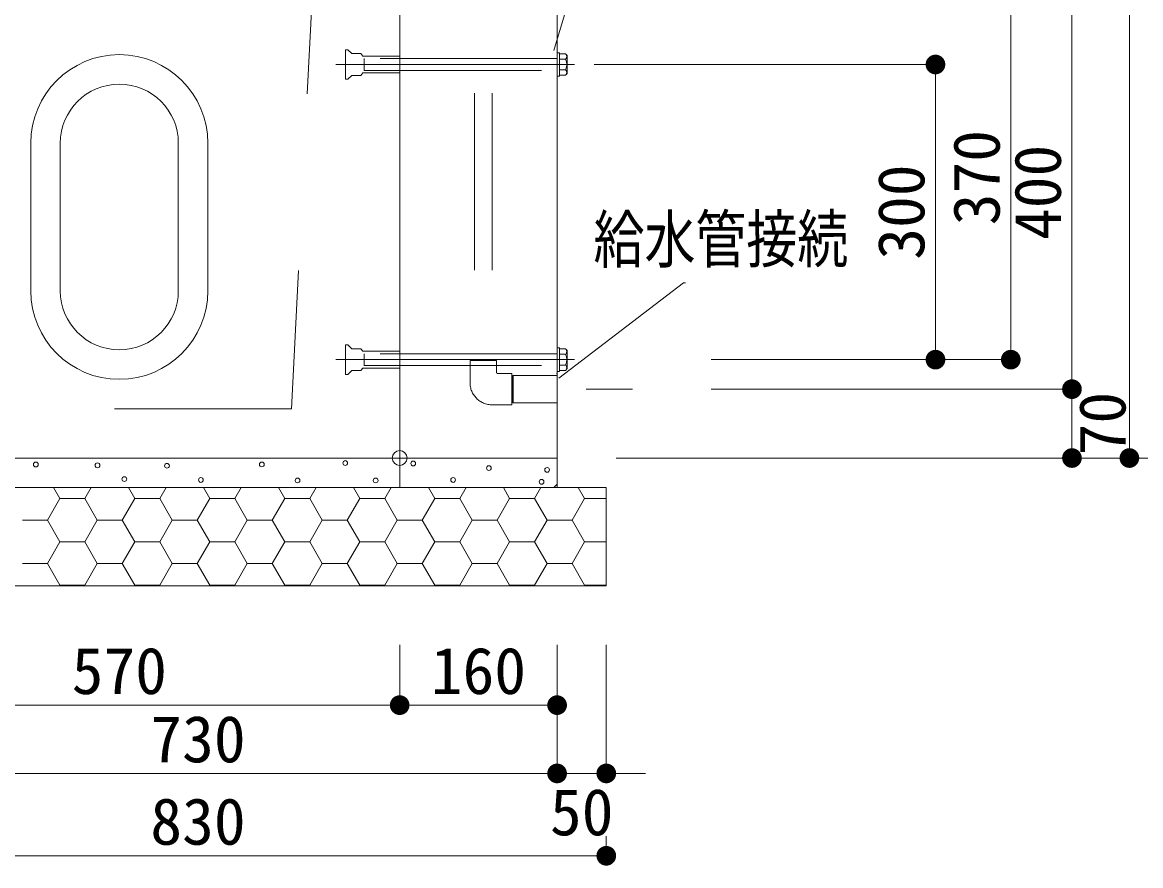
# Model space of a CAD drawing. Units: millimetres at full size, sheet at 1:30; some dimension numbers follow another scale. Extents: x 19346 to 27561, y 3588 to 9188.
# Drawn here: x 22562 to 23699, y 6306 to 7163 of the extents above; entities that cross this region are included whole.
import ezdxf
from ezdxf.enums import TextEntityAlignment as Align

# ---------------------------------------------------------------- set-up
doc = ezdxf.new("R2010")
doc.units = ezdxf.units.MM
doc.header["$LTSCALE"] = 30.0003
doc.header["$PDMODE"] = 32
doc.header["$PDSIZE"] = 15
doc.linetypes.add('CHAIN', pattern=[18.5, 12, -1.5, 3.5, -1.5])
doc.linetypes.add('DASHED_SPACED', pattern=[12, 6, -6])
for name, color, linetype, lineweight in [('ADD_LINE', 7, 'Continuous', 13), ('L-00', 7, 'Continuous', 13), ('L-10', 7, 'Continuous', 13), ('L-DIM2', 1, 'Continuous', 13), ('寸法', 1, 'Continuous', 13), ('本体', 7, 'Continuous', 13)]:
    doc.layers.add(name, color=color, linetype=linetype, lineweight=lineweight)
doc.styles.add('ＭＳ ゴシック', font='')
doc.styles.get('ＭＳ ゴシック').set_extended_font_data('MS Gothic')

# ---------------------------------------------------------------- blocks, each defined once
blk = doc.blocks.new('filled_dot')
at = {"color": 0, "linetype": 'Continuous', "lineweight": -2, "const_width": 1.25}
blk.add_lwpolyline([(-0.625, 0, 1), (0.625, 0, 1)], format="xyb", close=True, dxfattribs=at)

msp = doc.modelspace()

# ---------------------------------------------------------------- linework, layer by layer
at = {"layer": 'ADD_LINE'}
msp.add_line((22945.61, 6719.9), (22945.61, 6689.9), dxfattribs=at)
for centre in [(22575.8, 6713.3), (22638.45, 6712.48), (22709.08, 6712.02), (22805.52, 6713.42), (22890.31, 6714.81), (22959.4, 6714.35), (23036.27, 6709.7), (23095.44, 6707.84), (22665.75, 6698.52), (22743.56, 6697.59), (22841.86, 6697.12), (22921.2, 6697.13), (22999.93, 6697.59), (23089.85, 6695.73)]:
    msp.add_circle(centre, 2.42, dxfattribs=at)
at = {"layer": 'L-00'}
for p, q in [((22600.19, 6678.75), (22593.76, 6689.9)), ((22625.59, 6678.75), (22632.03, 6689.9)), ((22676.39, 6678.75), (22669.96, 6689.9)), ((22701.79, 6678.75), (22708.23, 6689.9)), ((22752.59, 6678.75), (22746.16, 6689.9)), ((22777.99, 6678.75), (22784.43, 6689.9)), ((22828.79, 6678.75), (22822.36, 6689.9)), ((22854.19, 6678.75), (22860.63, 6689.9)), ((22904.99, 6678.75), (22898.56, 6689.9)), ((22930.39, 6678.75), (22936.83, 6689.9)), ((22981.19, 6678.75), (22974.76, 6689.9)), ((23006.59, 6678.75), (23013.03, 6689.9)), ((23057.39, 6678.75), (23050.96, 6689.9)), ((23082.79, 6678.75), (23089.23, 6689.9)), ((23102.17, 6689.9), (23105.61, 6693.35)), ((23133.59, 6678.75), (23127.16, 6689.9)), ((22587.49, 6656.76), (22600.19, 6678.75)), ((22600.2, 6678.75), (22625.6, 6678.75)), ((22638.29, 6656.75), (22625.59, 6678.75)), ((22663.69, 6656.76), (22676.39, 6678.75)), ((22676.4, 6678.75), (22701.8, 6678.75)), ((22714.49, 6656.75), (22701.79, 6678.75)), ((22739.89, 6656.76), (22752.59, 6678.75)), ((22752.6, 6678.75), (22778, 6678.75)), ((22790.69, 6656.75), (22777.99, 6678.75)), ((22816.09, 6656.76), (22828.79, 6678.75)), ((22828.8, 6678.75), (22854.2, 6678.75)), ((22866.89, 6656.75), (22854.19, 6678.75)), ((22892.29, 6656.76), (22904.99, 6678.75)), ((22905, 6678.75), (22930.4, 6678.75)), ((22943.09, 6656.75), (22930.39, 6678.75)), ((22968.49, 6656.76), (22981.19, 6678.75)), ((22981.2, 6678.75), (23006.6, 6678.75)), ((23019.29, 6656.75), (23006.59, 6678.75)), ((23044.69, 6656.76), (23057.39, 6678.75)), ((23057.4, 6678.75), (23082.8, 6678.75)), ((23095.49, 6656.75), (23082.79, 6678.75)), ((23120.89, 6656.76), (23133.59, 6678.75)), ((23133.6, 6678.75), (23155.61, 6678.75)), ((22562.1, 6656.76), (22587.5, 6656.76)), ((22600.19, 6634.76), (22587.49, 6656.75)), ((22625.59, 6634.76), (22638.29, 6656.76)), ((22638.3, 6656.76), (22663.7, 6656.76)), ((22676.39, 6634.76), (22663.69, 6656.75)), ((22701.79, 6634.76), (22714.49, 6656.76)), ((22714.5, 6656.76), (22739.9, 6656.76)), ((22752.59, 6634.76), (22739.89, 6656.75)), ((22777.99, 6634.76), (22790.69, 6656.76)), ((22790.7, 6656.76), (22816.1, 6656.76)), ((22828.79, 6634.76), (22816.09, 6656.75)), ((22854.19, 6634.76), (22866.89, 6656.76)), ((22866.9, 6656.76), (22892.3, 6656.76)), ((22904.99, 6634.76), (22892.29, 6656.75)), ((22930.39, 6634.76), (22943.09, 6656.76)), ((22943.1, 6656.76), (22968.5, 6656.76)), ((22981.19, 6634.76), (22968.49, 6656.75)), ((23006.59, 6634.76), (23019.29, 6656.76)), ((23019.3, 6656.76), (23044.7, 6656.76)), ((23057.39, 6634.76), (23044.69, 6656.75)), ((23082.79, 6634.76), (23095.49, 6656.76)), ((23095.5, 6656.76), (23120.9, 6656.76)), ((23133.59, 6634.76), (23120.89, 6656.75)), ((22587.49, 6612.76), (22600.19, 6634.76)), ((22600.2, 6634.76), (22625.6, 6634.76)), ((22638.29, 6612.76), (22625.59, 6634.76)), ((22663.69, 6612.76), (22676.39, 6634.76)), ((22676.4, 6634.76), (22701.8, 6634.76)), ((22714.49, 6612.76), (22701.79, 6634.76)), ((22739.89, 6612.76), (22752.59, 6634.76)), ((22752.6, 6634.76), (22778, 6634.76)), ((22790.69, 6612.76), (22777.99, 6634.76)), ((22816.09, 6612.76), (22828.79, 6634.76)), ((22828.8, 6634.76), (22854.2, 6634.76)), ((22866.89, 6612.76), (22854.19, 6634.76)), ((22892.29, 6612.76), (22904.99, 6634.76)), ((22905, 6634.76), (22930.4, 6634.76)), ((22943.09, 6612.76), (22930.39, 6634.76)), ((22968.49, 6612.76), (22981.19, 6634.76)), ((22981.2, 6634.76), (23006.6, 6634.76)), ((23019.29, 6612.76), (23006.59, 6634.76)), ((23044.69, 6612.76), (23057.39, 6634.76)), ((23057.4, 6634.76), (23082.8, 6634.76)), ((23095.49, 6612.76), (23082.79, 6634.76)), ((23120.89, 6612.76), (23133.59, 6634.76)), ((23133.6, 6634.76), (23155.61, 6634.76)), ((22562.1, 6612.76), (22587.5, 6612.76)), ((22600.19, 6590.76), (22587.49, 6612.76)), ((22625.59, 6590.77), (22638.29, 6612.76)), ((22638.3, 6612.76), (22663.7, 6612.76)), ((22676.39, 6590.76), (22663.69, 6612.76)), ((22701.79, 6590.77), (22714.49, 6612.76)), ((22714.5, 6612.76), (22739.9, 6612.76)), ((22752.59, 6590.76), (22739.89, 6612.76)), ((22777.99, 6590.77), (22790.69, 6612.76)), ((22790.7, 6612.76), (22816.1, 6612.76)), ((22828.79, 6590.76), (22816.09, 6612.76)), ((22854.19, 6590.77), (22866.89, 6612.76)), ((22866.9, 6612.76), (22892.3, 6612.76)), ((22904.99, 6590.76), (22892.29, 6612.76)), ((22930.39, 6590.77), (22943.09, 6612.76)), ((22943.1, 6612.76), (22968.5, 6612.76)), ((22981.19, 6590.76), (22968.49, 6612.76)), ((23006.59, 6590.77), (23019.29, 6612.76)), ((23019.3, 6612.76), (23044.7, 6612.76)), ((23057.39, 6590.76), (23044.69, 6612.76)), ((23082.79, 6590.77), (23095.49, 6612.76)), ((23095.5, 6612.76), (23120.9, 6612.76)), ((23133.59, 6590.76), (23120.89, 6612.76)), ((22599.69, 6589.9), (22600.19, 6590.77)), ((22600.2, 6590.76), (22625.6, 6590.76)), ((22626.09, 6589.9), (22625.59, 6590.76)), ((22675.89, 6589.9), (22676.39, 6590.77)), ((22676.4, 6590.76), (22701.8, 6590.76)), ((22702.29, 6589.9), (22701.79, 6590.76)), ((22752.09, 6589.9), (22752.59, 6590.77)), ((22752.6, 6590.76), (22778, 6590.76)), ((22778.49, 6589.9), (22777.99, 6590.76)), ((22828.29, 6589.9), (22828.79, 6590.77)), ((22828.8, 6590.76), (22854.2, 6590.76)), ((22854.69, 6589.9), (22854.19, 6590.76)), ((22904.49, 6589.9), (22904.99, 6590.77)), ((22905, 6590.76), (22930.4, 6590.76)), ((22930.89, 6589.9), (22930.39, 6590.76)), ((22980.69, 6589.9), (22981.19, 6590.77)), ((22981.2, 6590.76), (23006.6, 6590.76)), ((23007.09, 6589.9), (23006.59, 6590.76)), ((23056.89, 6589.9), (23057.39, 6590.77)), ((23057.4, 6590.76), (23082.8, 6590.76)), ((23083.29, 6589.9), (23082.79, 6590.76)), ((23133.09, 6589.9), (23133.59, 6590.77)), ((23133.6, 6590.76), (23155.61, 6590.76))]:
    msp.add_line(p, q, dxfattribs=at)
at = {"layer": 'L-10'}
msp.add_line((23135.2, 6789.9), (23182.1, 6789.9), dxfattribs=at)
at = {"layer": 'L-DIM2'}
msp.add_line((23102.24, 7134.26), (23166.08, 7346.25), dxfattribs=at)
at = {"layer": '寸法'}
for p, q in [((23566.76, 7189.9), (23566.76, 6819.9)), ((23628.91, 7189.9), (23628.91, 6789.9)), ((23687.29, 7189.9), (23687.29, 6719.9)), ((23143.21, 7119.9), (23476.52, 7119.9)), ((23143.21, 7119.9), (23476.52, 7119.9)), ((23262.1, 7119.9), (23490.19, 7119.9)), ((23490.19, 6819.9), (23490.19, 7119.9)), ((23262.1, 6819.9), (23490.19, 6819.9)), ((23262.1, 6819.9), (23566.76, 6819.9)), ((23262.1, 6789.9), (23628.91, 6789.9)), ((23262.1, 6789.9), (23628.91, 6789.9)), ((23628.91, 6719.9), (23628.91, 6789.9)), ((23165.61, 6719.9), (23628.91, 6719.9)), ((23165.61, 6719.9), (23795.96, 6719.9)), ((23275.61, 6719.9), (23687.29, 6719.9)), ((22945.61, 6529.9), (22945.61, 6468.74)), ((22945.61, 6529.9), (22945.61, 6468.74)), ((23105.61, 6529.9), (23105.61, 6399.33)), ((23105.61, 6529.9), (23105.61, 6468.74)), ((23155.61, 6529.9), (23155.61, 6399.33)), ((22945.61, 6468.74), (22375.61, 6468.74)), ((22945.61, 6468.74), (23105.61, 6468.74)), ((23105.61, 6419.33), (23105.61, 6399.33)), ((22375.61, 6399.33), (23105.61, 6399.33)), ((23065.61, 6399.33), (23195.61, 6399.33)), ((23095.61, 6399.33), (23085.61, 6399.33)), ((23115.61, 6399.33), (23125.61, 6399.33)), ((23155.61, 6335.61), (23155.61, 6315.61)), ((22325.61, 6315.61), (23155.61, 6315.61))]:
    msp.add_line(p, q, dxfattribs=at)
at = {"layer": '寸法', "color": 3}
msp.add_line((23215.61, 6719.9), (23754.1, 6719.9), dxfattribs=at)
at = {"layer": '寸法'}
for start, end in [(0, 180), (0, 180), (180, 0), (180, 0)]:
    msp.add_arc((23105.61, 6399.33), 5, start, end, dxfattribs=at)
at = {"layer": '本体'}
for p, q in [((22945.61, 6719.9), (22945.61, 7979.9)), ((23105.61, 7979.9), (23105.61, 6689.9)), ((23107.91, 7131.9), (23105.61, 7131.9)), ((23105.61, 7131.9), (23105.61, 7107.9)), ((23107.91, 7107.9), (23107.91, 7131.9)), ((23114.11, 7130.85), (23107.91, 7130.85)), ((23107.91, 7130.85), (23107.91, 7108.95)), ((23115.91, 7129.05), (23114.11, 7130.85)), ((23115.91, 7110.75), (23115.91, 7129.05)), ((23114.11, 7125.38), (23107.91, 7125.38)), ((23105.61, 7107.9), (23107.91, 7107.9)), ((23114.11, 7114.43), (23107.91, 7114.43)), ((23107.91, 7108.95), (23114.11, 7108.95)), ((23114.11, 7108.95), (23115.91, 7110.75)), ((22570.61, 6889.9), (22570.61, 7039.9)), ((22600.61, 6889.9), (22600.61, 7039.9)), ((22720.61, 7039.9), (22720.61, 6889.9)), ((22750.61, 7039.9), (22750.61, 6889.9)), ((23107.91, 6831.9), (23105.61, 6831.9)), ((23105.61, 6831.9), (23105.61, 6807.9)), ((23107.91, 6807.9), (23107.91, 6831.9)), ((23114.11, 6830.85), (23107.91, 6830.85)), ((23107.91, 6830.85), (23107.91, 6808.95)), ((23114.11, 6825.38), (23107.91, 6825.38)), ((23115.91, 6829.05), (23114.11, 6830.85)), ((23115.91, 6810.75), (23115.91, 6829.05)), ((23114.11, 6814.43), (23107.91, 6814.43)), ((23107.91, 6808.95), (23114.11, 6808.95)), ((23114.11, 6808.95), (23115.91, 6810.75)), ((23105.61, 6807.9), (23107.91, 6807.9)), ((22375.61, 6719.9), (23105.61, 6719.9)), ((22945.61, 6719.9), (22375.61, 6719.9)), ((23105.61, 6719.9), (22945.61, 6719.9)), ((23155.61, 6689.9), (22325.61, 6689.9)), ((23105.61, 6689.9), (22375.61, 6689.9)), ((23155.61, 6689.9), (23155.61, 6589.9)), ((23155.61, 6589.9), (22325.61, 6589.9))]:
    msp.add_line(p, q, dxfattribs=at)
at = {"layer": '本体', "linetype": 'DASHED_SPACED'}
for p, q in [((23021.61, 7810.9), (23021.61, 6818.9)), ((23039.61, 7810.9), (23039.61, 6818.9)), ((22860.61, 7269.9), (22835.61, 6769.9)), ((22890.64, 7104.9), (22890.64, 7134.91)), ((22890.64, 7134.91), (22892.82, 7134.91)), ((22892.82, 7134.91), (22897.07, 7131.02)), ((22897.07, 7131.02), (22906.01, 7131.02)), ((22906.01, 7131.02), (22908.24, 7128.4)), ((22908.24, 7128.4), (22945.61, 7128.4)), ((22945.61, 7128.4), (22945.61, 7111.4)), ((23105.61, 7125.9), (22909.61, 7125.9)), ((22909.61, 7125.9), (22909.61, 7113.9)), ((22892.82, 7104.9), (22890.64, 7104.9)), ((22897.07, 7108.78), (22892.82, 7104.9)), ((22906.01, 7108.78), (22897.07, 7108.78)), ((22908.24, 7111.4), (22906.01, 7108.78)), ((22945.61, 7111.4), (22908.24, 7111.4)), ((22909.61, 7113.9), (23105.61, 7113.9)), ((22890.64, 6804.9), (22890.64, 6834.91)), ((22890.64, 6834.91), (22892.82, 6834.91)), ((22892.82, 6834.91), (22897.07, 6831.02)), ((22897.07, 6831.02), (22906.01, 6831.02)), ((22906.01, 6831.02), (22908.24, 6828.4)), ((22908.24, 6828.4), (22945.61, 6828.4)), ((23105.61, 6825.9), (22909.61, 6825.9)), ((22909.61, 6825.9), (22909.61, 6813.9)), ((22945.61, 6828.4), (22945.61, 6811.4)), ((22897.07, 6808.78), (22892.82, 6804.9)), ((22906.01, 6808.78), (22897.07, 6808.78)), ((22908.24, 6811.4), (22906.01, 6808.78)), ((22945.61, 6811.4), (22908.24, 6811.4)), ((22909.61, 6813.9), (23105.61, 6813.9)), ((23017.11, 6818.9), (23017.11, 6797.9)), ((23044.11, 6818.9), (23017.11, 6818.9)), ((23044.11, 6806.9), (23044.11, 6818.9)), ((22892.82, 6804.9), (22890.64, 6804.9)), ((23059.61, 6805.9), (23045.11, 6805.9)), ((23059.61, 6773.9), (23059.61, 6805.9)), ((23060.61, 6803.4), (23061.11, 6803.9)), ((23060.61, 6776.4), (23060.61, 6803.4)), ((23060.61, 6789.9), (23060.61, 6803.4)), ((23061.11, 6803.9), (23061.11, 6775.9)), ((23061.11, 6803.9), (23105.11, 6803.9)), ((23105.61, 6805.4), (23105.11, 6805.9)), ((23105.61, 6776.4), (23105.61, 6803.4)), ((23060.61, 6776.4), (23061.11, 6775.9)), ((23061.11, 6775.9), (23105.11, 6775.9)), ((22835.61, 6769.9), (22485.61, 6769.9)), ((23038.61, 6773.9), (23059.61, 6773.9))]:
    msp.add_line(p, q, dxfattribs=at)
at = {"layer": '本体', "linetype": 'CHAIN'}
for p, q in [((23123.21, 7119.9), (22880.85, 7119.9)), ((23123.21, 6819.9), (22880.85, 6819.9))]:
    msp.add_line(p, q, dxfattribs=at)
at = {"layer": '本体', "color": 1}
msp.add_lwpolyline([(23107.2, 6801.05), (23234, 6897.89), (23236, 6897.89)], dxfattribs=at)
at = {"layer": '本体'}
for centre, radius, start, end in [((22660.61, 7039.9), 90, 0, 180), ((23111.86, 7128.11), 3.54, 309.43206, 50.56794), ((23103.37, 7119.9), 12.06, 332.99042, 27.00958), ((23111.86, 7111.69), 3.54, 309.43206, 50.56794), ((22660.61, 7039.9), 60, 0, 180), ((22660.61, 6889.9), 90, 180, 0), ((22660.61, 6889.9), 60, 180, 0), ((23111.86, 6828.11), 3.54, 309.43206, 50.56794), ((23103.37, 6819.9), 12.06, 332.99042, 27.00958), ((23111.86, 6811.69), 3.54, 309.43206, 50.56794)]:
    msp.add_arc(centre, radius, start, end, dxfattribs=at)
at = {"layer": '本体', "linetype": 'DASHED_SPACED'}
for centre, radius, start, end in [((23039.86, 6796.65), 22.78, 176.85504, 266.85504), ((23045.11, 6806.9), 1, 180, 270), ((23105.11, 6803.4), 0.5, 0, 90), ((23105.11, 6776.4), 0.5, 270, 0)]:
    msp.add_arc(centre, radius, start, end, dxfattribs=at)
at = {"layer": '本体'}
msp.add_point((22945.61, 6719.9), dxfattribs=at)

# ---------------------------------------------------------------- block references
at = {"layer": '寸法', "xscale": 8, "yscale": 8}
for p, rotation in [((23490.19, 7119.9), 270), ((23490.19, 6819.9), 90), ((23566.76, 6819.9), 90), ((23628.91, 6789.9), 270), ((23628.91, 6789.9), 90), ((23628.91, 6719.9), 90), ((23687.29, 6719.9), 90), ((22945.61, 6468.74), 180), ((23105.61, 6468.74), 180), ((23105.61, 6399.33), 180), ((23105.61, 6399.33), 180), ((23155.61, 6315.61), 180)]:
    msp.add_blockref('filled_dot', p, dxfattribs=dict(at, rotation=rotation))
for p in [(22945.61, 6468.74), (23155.61, 6399.33)]:
    msp.add_blockref('filled_dot', p, dxfattribs=at)

# ---------------------------------------------------------------- texts
at = {"layer": '寸法', "style": 'ＭＳ ゴシック'}
for s, p in [('370', (23531.76, 7004.9)), ('400', (23593.91, 6989.9)), ('300', (23455.19, 6969.9)), ('70', (23659.66, 6754.9))]:
    msp.add_text(s, height=47.47, rotation=90, dxfattribs=at).set_placement(p, align=Align.MIDDLE_CENTER)
at = {"layer": '寸法', "color": 3, "style": 'ＭＳ ゴシック', "width": 0.8}
msp.add_text('給水管接続', height=47.47, rotation=0.123, dxfattribs=at).set_placement((23142.63, 6904.13), align=Align.BOTTOM_LEFT)
at = {"layer": '寸法', "style": 'ＭＳ ゴシック'}
for s, p in [('570', (22660.61, 6503.74)), ('160', (23025.61, 6503.74)), ('730', (22740.61, 6434.33)), ('50', (23130.61, 6360.14)), ('830', (22740.61, 6350.61))]:
    msp.add_text(s, height=47.47, dxfattribs=at).set_placement(p, align=Align.MIDDLE_CENTER)

doc.saveas('drawing.dxf')
